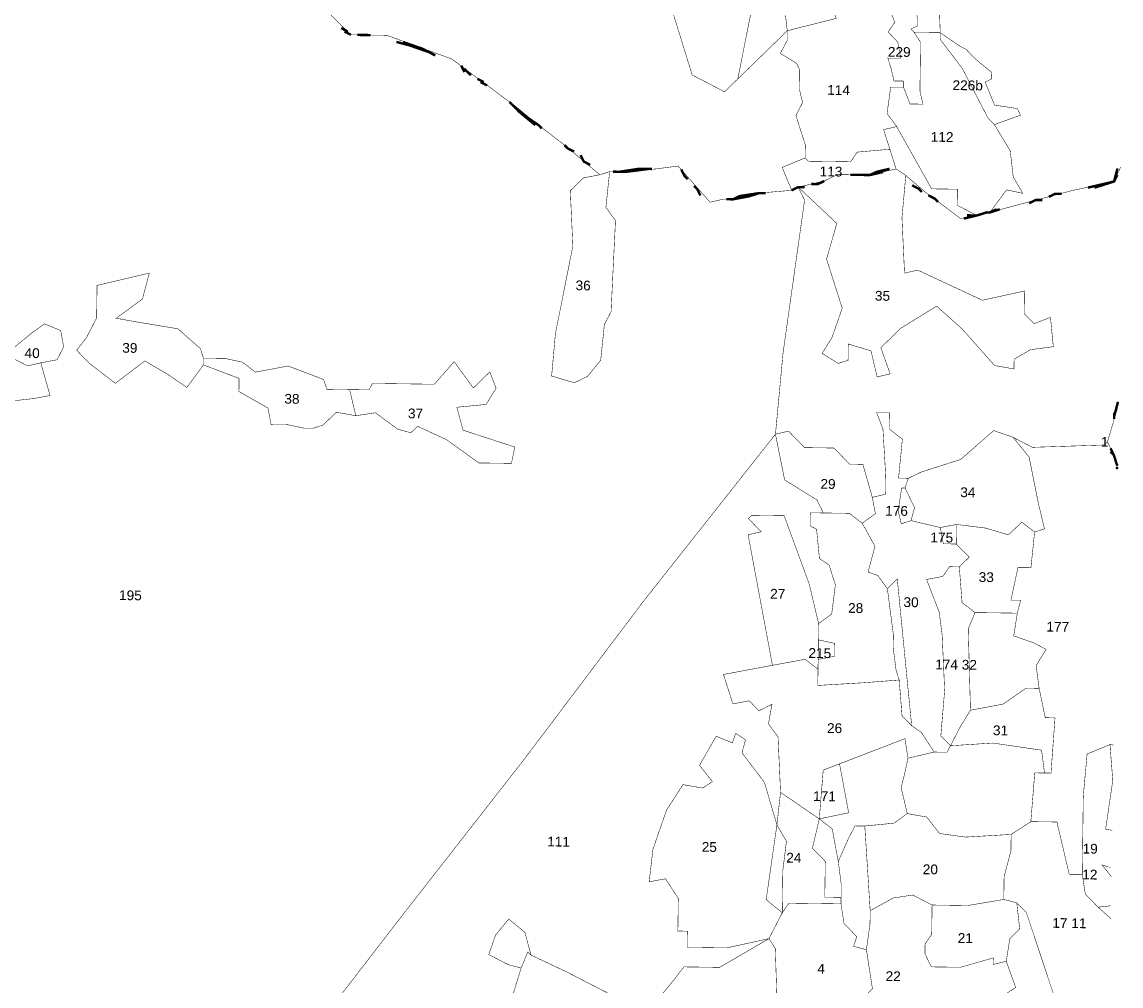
# Model space of a CAD drawing. Header units: metres. Extents: x 259177 to 277314, y 2171367 to 2185445.
# Drawn here: x 275860 to 277199, y 2175476 to 2176650 of the extents above; entities that cross this region are included whole.
import ezdxf

# ---------------------------------------------------------------- set-up
doc = ezdxf.new("R2010")
doc.units = ezdxf.units.M
doc.header["$MEASUREMENT"] = 0
for name, color, linetype in [('SURVEY NO.', 7, 'Continuous'), ('SURVEY PLOT BOUNDARY', 35, 'Continuous'), ('VILLAGE BOUNDARY', 212, 'Continuous')]:
    doc.layers.add(name, color=color, linetype=linetype)
doc.styles.add('PDF Arial', font='arial.ttf')

# ---------------------------------------------------------------- blocks, each defined once
blk = doc.blocks.new('FEWEWFEWQT')
at = {"layer": 'SURVEY PLOT BOUNDARY', "lineweight": 18, "const_width": 0.001}
for points in [[(282154.0558, 2174208.5563), (282153.9958, 2174208.7297), (282153.9758, 2174208.7497), (282153.9491, 2174208.7563), (282153.9491, 2174208.803), (282153.9624, 2174208.8564), (282153.9624, 2174208.8897), (282154.0024, 2174208.9164), (282154.0558, 2174208.9164), (282154.0824, 2174208.8097), (282154.1091, 2174208.8097), (282154.1158, 2174208.7697), (282154.1424, 2174208.743), (282154.1691, 2174208.7197), (282154.1424, 2174208.743), (282154.1691, 2174208.7463), (282154.1424, 2174208.743), (282154.1158, 2174208.7697), (282154.1091, 2174208.8097), (282154.1091, 2174208.9697), (282154.1158, 2174209.0564), (282154.1624, 2174209.0764), (282154.1691, 2174209.003), (282154.1557, 2174208.903), (282154.1691, 2174208.9008), (282154.1557, 2174208.903), (282154.1691, 2174209.003), (282154.1624, 2174209.0764), (282154.1691, 2174209.0755), (282154.1624, 2174209.0764), (282154.1158, 2174209.0564), (282154.1091, 2174208.9697), (282154.1091, 2174208.8097), (282154.0824, 2174208.8097), (282154.0558, 2174208.9164), (282154.0024, 2174208.9164), (282154.0091, 2174209.0164), (282154.0424, 2174209.0164), (282154.0491, 2174209.1297), (282154.0291, 2174209.1297), (282154.0158, 2174209.1897), (282154.0091, 2174209.2364), (282154.0291, 2174209.2697), (282154.0024, 2174209.2831), (282153.9624, 2174209.2964), (282153.9691, 2174209.3431), (282153.9758, 2174209.3697), (282153.9558, 2174209.3697), (282153.9691, 2174209.4364), (282153.9958, 2174209.4364), (282154.0024, 2174209.5097), (282154.0224, 2174209.5164), (282154.0091, 2174209.5697), (282153.9891, 2174209.6631), (282153.9558, 2174209.7031), (282153.9958, 2174209.6831), (282154.1424, 2174209.6898), (282154.1491, 2174209.6964), (282154.1624, 2174209.6698), (282154.1691, 2174209.6461), (282154.1624, 2174209.6698), (282154.1491, 2174209.6964), (282154.1691, 2174209.7664), (282154.1491, 2174209.6964), (282154.1424, 2174209.6898), (282153.9958, 2174209.6831), (282153.9558, 2174209.7031), (282153.9158, 2174209.7164), (282153.8491, 2174209.6564), (282153.7691, 2174209.6297), (282153.7424, 2174209.6164), (282153.7224, 2174209.6164), (282153.7291, 2174209.6964), (282153.7024, 2174209.7164), (282153.7024, 2174209.7498), (282153.6758, 2174209.7498), (282153.6891, 2174209.7164), (282153.6958, 2174209.6231), (282153.6958, 2174209.5831), (282153.6691, 2174209.5764), (282153.6491, 2174209.6431), (282153.6225, 2174209.6431), (282153.5891, 2174209.6764), (282153.5291, 2174209.6764), (282153.4958, 2174209.7098), (282153.4691, 2174209.7031), (282153.4825, 2174209.8698), (282153.5225, 2174210.1831), (282153.5091, 2174210.2098), (282153.5891, 2174210.1365), (282153.5691, 2174210.0631), (282153.6025, 2174209.9631), (282153.5825, 2174209.9031), (282153.5625, 2174209.8698), (282153.5958, 2174209.8498), (282153.6158, 2174209.8564), (282153.6158, 2174209.8898), (282153.6625, 2174209.8764), (282153.6758, 2174209.8231), (282153.7024, 2174209.8298), (282153.6825, 2174209.8831), (282153.7224, 2174209.9231), (282153.7958, 2174209.9698), (282153.8491, 2174209.9231), (282153.9158, 2174209.8498), (282153.9558, 2174209.8431), (282153.9558, 2174209.8631), (282153.9891, 2174209.8831), (282154.0358, 2174209.8898), (282154.0291, 2174209.9498), (282153.9958, 2174209.9364), (282153.9758, 2174209.9564), (282153.9758, 2174210.0031), (282153.8891, 2174209.9831), (282153.7558, 2174210.0431), (282153.7291, 2174210.0364), (282153.7224, 2174210.1498), (282153.7291, 2174210.2365), (282153.7691, 2174210.2031), (282153.8424, 2174210.1498), (282153.8758, 2174210.1565), (282153.8958, 2174210.1631), (282153.9024, 2174210.1631), (282153.9491, 2174210.1765), (282154.0691, 2174210.2098), (282154.1557, 2174210.2298), (282154.1691, 2174210.2598), (282154.1557, 2174210.2298), (282154.0691, 2174210.2098), (282153.9491, 2174210.1765), (282153.9024, 2174210.1631), (282153.9358, 2174210.2098), (282153.9691, 2174210.2031), (282153.9491, 2174210.2365), (282153.9424, 2174210.2898), (282153.9091, 2174210.3431), (282153.9624, 2174210.3631), (282153.9558, 2174210.3765), (282153.9091, 2174210.3831), (282153.8891, 2174210.4298), (282153.9024, 2174210.4365), (282153.9024, 2174210.4498), (282153.8691, 2174210.4765), (282153.8491, 2174210.4965), (282153.8358, 2174210.5032), (282153.7958, 2174210.5298), (282153.7891, 2174210.6698)], [(282153.2092, 2174210.6832), (282153.2891, 2174210.4365), (282153.3558, 2174210.4031), (282153.3825, 2174210.4298), (282153.4825, 2174210.5298), (282153.4825, 2174210.5098), (282153.4691, 2174210.4832), (282153.5025, 2174210.4632), (282153.5091, 2174210.4498), (282153.5091, 2174210.4098), (282153.5158, 2174210.3831), (282153.5025, 2174210.3565), (282153.5225, 2174210.2965), (282153.5225, 2174210.2698), (282153.4758, 2174210.2498), (282153.4958, 2174210.2031), (282153.4291, 2174210.1965), (282153.3758, 2174210.1831), (282153.3558, 2174210.1831), (282153.3291, 2174210.1765), (282153.2625, 2174210.2498), (282153.2158, 2174210.2431), (282153.1225, 2174210.2365), (282153.1025, 2174210.2298), (282153.0292, 2174210.2898), (282152.9758, 2174210.3298), (282152.9158, 2174210.3765), (282152.7959, 2174210.4632), (282152.6625, 2174210.5098), (282152.6359, 2174210.5098), (282152.5892, 2174210.5098), (282152.4359, 2174210.6565)], [(282153.4758, 2174210.5832), (282153.4825, 2174210.5298), (282153.3825, 2174210.4298), (282153.4158, 2174210.6098)], [(282152.4359, 2174210.6565), (282152.5892, 2174210.5098), (282152.6359, 2174210.5098), (282152.6625, 2174210.5098), (282152.7959, 2174210.4632), (282152.9158, 2174210.3765), (282152.9758, 2174210.3298), (282153.0292, 2174210.2898), (282153.1025, 2174210.2298), (282153.0692, 2174210.2231), (282153.0425, 2174210.1965), (282153.0492, 2174210.0831), (282153.0158, 2174209.9031), (282153.0092, 2174209.8164), (282153.0558, 2174209.8031), (282153.0825, 2174209.8164), (282153.1092, 2174209.8498), (282153.1158, 2174209.9231), (282153.1292, 2174209.9498), (282153.1358, 2174210.1365), (282153.1158, 2174210.1631), (282153.1225, 2174210.2365), (282153.2158, 2174210.2431), (282153.2625, 2174210.2498), (282153.3291, 2174210.1765), (282153.3558, 2174210.1831), (282153.3758, 2174210.1831), (282153.4291, 2174210.1965), (282153.4958, 2174210.2031), (282153.5091, 2174210.2098), (282153.5225, 2174210.1831), (282153.4825, 2174209.8698), (282153.4691, 2174209.7031), (282153.2025, 2174209.3564), (282152.9625, 2174209.0297), (282152.7092, 2174208.6963), (282152.4492, 2174208.3496)], [(282151.8959, 2174209.7498), (282151.9492, 2174209.7564), (282151.9826, 2174209.7631), (282151.9626, 2174209.8298), (282151.9959, 2174209.8364), (282152.0092, 2174209.8631), (282152.0026, 2174209.8964), (282151.9692, 2174209.9098), (282151.9426, 2174209.8898), (282151.9026, 2174209.8564)], [(282153.7891, 2174210.6698), (282153.7958, 2174210.5298), (282153.7424, 2174210.5298), (282153.7358, 2174210.5365), (282153.7491, 2174210.5432), (282153.7491, 2174210.5565)], [(282153.6891, 2174210.5832), (282153.7024, 2174210.5498), (282153.6891, 2174210.5298), (282153.7091, 2174210.5098), (282153.7158, 2174210.4765), (282153.6891, 2174210.4765), (282153.6958, 2174210.4565), (282153.7024, 2174210.4298), (282153.7224, 2174210.4298), (282153.7224, 2174210.4165), (282153.6958, 2174210.4165), (282153.6891, 2174210.3631), (282153.7091, 2174210.3365), (282153.6825, 2174210.3298), (282153.6958, 2174210.2898), (282153.6291, 2174210.2831), (282153.6158, 2174210.2631), (282153.5825, 2174210.2631), (282153.5291, 2174210.2631), (282153.5225, 2174210.2698), (282153.5225, 2174210.2965), (282153.5025, 2174210.3565), (282153.5158, 2174210.3831), (282153.5091, 2174210.4098), (282153.5091, 2174210.4498), (282153.5025, 2174210.4632), (282153.4691, 2174210.4832), (282153.4825, 2174210.5098), (282153.4825, 2174210.5298), (282153.5825, 2174210.5565)], [(282153.1892, 2174208.5297), (282153.0558, 2174208.5963), (282152.9825, 2174208.6297), (282152.9692, 2174208.6763), (282152.9358, 2174208.703), (282152.9092, 2174208.6697), (282152.8958, 2174208.6297), (282152.9358, 2174208.6097), (282152.9625, 2174208.603), (282152.9158, 2174208.443)], [(282152.4492, 2174208.3496), (282152.7092, 2174208.6963), (282152.9625, 2174209.0297), (282153.2025, 2174209.3564), (282153.4691, 2174209.7031), (282153.4891, 2174209.6097), (282153.5558, 2174209.5697), (282153.5691, 2174209.5431), (282153.5425, 2174209.5431), (282153.5425, 2174209.5164), (282153.5558, 2174209.5097), (282153.5625, 2174209.4497), (282153.5825, 2174209.4364), (282153.5958, 2174209.3964), (282153.5891, 2174209.3364), (282153.5625, 2174209.3164), (282153.5491, 2174209.3697), (282153.5425, 2174209.3964), (282153.4891, 2174209.5364), (282153.4225, 2174209.5364), (282153.4158, 2174209.5297), (282153.4425, 2174209.5031), (282153.4158, 2174209.4964), (282153.4691, 2174209.2297), (282153.3691, 2174209.2097), (282153.3891, 2174209.1497), (282153.4225, 2174209.1564), (282153.4425, 2174209.1364), (282153.4691, 2174209.1497), (282153.4625, 2174209.1097), (282153.4825, 2174209.083), (282153.4891, 2174208.9697), (282153.4825, 2174208.903), (282153.4558, 2174208.9897), (282153.4091, 2174209.0497), (282153.4158, 2174209.0764), (282153.3958, 2174209.0897), (282153.3891, 2174209.0697), (282153.3558, 2174209.083), (282153.3225, 2174209.023), (282153.3491, 2174208.9897), (282153.3291, 2174208.9764), (282153.2891, 2174208.983), (282153.2558, 2174208.9297), (282153.2292, 2174208.8497), (282153.2225, 2174208.783), (282153.2558, 2174208.7897), (282153.2825, 2174208.7497), (282153.2825, 2174208.683), (282153.3025, 2174208.683), (282153.3025, 2174208.6497), (282153.3825, 2174208.6497), (282153.4691, 2174208.6697), (282153.3691, 2174208.6097), (282153.2958, 2174208.6097), (282153.2758, 2174208.583), (282153.2492, 2174208.5497)], [(282153.6825, 2174208.5697), (282153.6691, 2174208.6497), (282153.6758, 2174208.703), (282153.6758, 2174208.7297), (282153.7224, 2174208.7563), (282153.7624, 2174208.763), (282153.8024, 2174208.743), (282153.8024, 2174208.683), (282153.7891, 2174208.663), (282153.7891, 2174208.643), (282153.8024, 2174208.6163), (282153.8624, 2174208.6163), (282153.9291, 2174208.6363), (282153.9291, 2174208.623), (282153.9558, 2174208.6297), (282153.9758, 2174208.5763)], [(282152.9158, 2174208.443), (282152.9625, 2174208.603), (282152.9758, 2174208.6363), (282152.9825, 2174208.6297), (282153.0558, 2174208.5963), (282153.1892, 2174208.5297)]]:
    blk.add_lwpolyline(points, dxfattribs=at)
for points in [[(282153.1558, 2174210.9765), (282153.2292, 2174211.0099), (282153.2891, 2174211.0499), (282153.3558, 2174210.9365), (282153.3891, 2174210.9365), (282153.4358, 2174210.7765), (282153.4158, 2174210.6098), (282153.3825, 2174210.4298), (282153.3558, 2174210.4031), (282153.2891, 2174210.4365), (282153.2092, 2174210.6832), (282153.1558, 2174210.8699), (282153.1692, 2174210.9165)], [(282153.5825, 2174210.5565), (282153.4825, 2174210.5298), (282153.4758, 2174210.5832), (282153.4558, 2174210.6298), (282153.4491, 2174210.6565), (282153.4691, 2174210.7232), (282153.4825, 2174210.7565), (282153.4625, 2174210.7832), (282153.4625, 2174210.7898), (282153.4825, 2174210.7765), (282153.4891, 2174210.8032), (282153.5158, 2174210.8032), (282153.5291, 2174210.7365), (282153.5358, 2174210.6765), (282153.5425, 2174210.6498), (282153.5558, 2174210.6365), (282153.5758, 2174210.6232), (282153.5891, 2174210.6032), (282153.5691, 2174210.5898)], [(282153.7224, 2174210.4165), (282153.7224, 2174210.4298), (282153.7024, 2174210.4298), (282153.6958, 2174210.4565), (282153.6891, 2174210.4765), (282153.7158, 2174210.4765), (282153.7091, 2174210.5098), (282153.6891, 2174210.5298), (282153.7024, 2174210.5498), (282153.6891, 2174210.5832), (282153.7091, 2174210.6032), (282153.7424, 2174210.5898), (282153.7491, 2174210.5565), (282153.7491, 2174210.5432), (282153.7358, 2174210.5365), (282153.7424, 2174210.5298), (282153.7558, 2174210.5098), (282153.7558, 2174210.4365), (282153.7558, 2174210.4098), (282153.7624, 2174210.3831), (282153.7358, 2174210.3831)], [(282153.8424, 2174210.4565), (282153.8958, 2174210.3565), (282153.9091, 2174210.3431), (282153.9424, 2174210.2898), (282153.9491, 2174210.2365), (282153.9691, 2174210.2031), (282153.9358, 2174210.2098), (282153.9024, 2174210.1631), (282153.8958, 2174210.1631), (282153.8758, 2174210.1565), (282153.8358, 2174210.1765), (282153.8358, 2174210.2098), (282153.7824, 2174210.2098), (282153.7091, 2174210.3365), (282153.6891, 2174210.3631), (282153.6958, 2174210.4165), (282153.7224, 2174210.4165), (282153.7358, 2174210.3831), (282153.7624, 2174210.3831), (282153.7558, 2174210.4098), (282153.7558, 2174210.4365), (282153.7558, 2174210.5098), (282153.7424, 2174210.5298), (282153.7958, 2174210.5298), (282153.7958, 2174210.5165)], [(282153.9624, 2174210.3631), (282153.9091, 2174210.3431), (282153.8958, 2174210.3565), (282153.8424, 2174210.4565), (282153.7958, 2174210.5165), (282153.7958, 2174210.5298), (282153.8158, 2174210.5165), (282153.8358, 2174210.5032), (282153.8491, 2174210.4965), (282153.8691, 2174210.4765), (282153.9024, 2174210.4498), (282153.9024, 2174210.4365), (282153.8891, 2174210.4298), (282153.9091, 2174210.3831), (282153.9558, 2174210.3765)], [(282153.8758, 2174210.1565), (282153.8424, 2174210.1498), (282153.7691, 2174210.2031), (282153.7291, 2174210.2365), (282153.7091, 2174210.2498), (282153.7024, 2174210.2698), (282153.6958, 2174210.2898), (282153.6825, 2174210.3298), (282153.7091, 2174210.3365), (282153.7824, 2174210.2098), (282153.8358, 2174210.2098), (282153.8358, 2174210.1765)], [(282153.7024, 2174210.2698), (282153.7091, 2174210.2498), (282153.6558, 2174210.2365), (282153.5891, 2174210.2365), (282153.5625, 2174210.2231), (282153.5091, 2174210.2098), (282153.4958, 2174210.2031), (282153.4758, 2174210.2498), (282153.5225, 2174210.2698), (282153.5291, 2174210.2631), (282153.5825, 2174210.2631), (282153.6158, 2174210.2631), (282153.6291, 2174210.2831), (282153.6958, 2174210.2898)], [(282153.7224, 2174210.1498), (282153.7291, 2174210.0364), (282153.7558, 2174210.0431), (282153.8891, 2174209.9831), (282153.9758, 2174210.0031), (282153.9758, 2174209.9564), (282153.9958, 2174209.9364), (282154.0291, 2174209.9498), (282154.0358, 2174209.8898), (282153.9891, 2174209.8831), (282153.9558, 2174209.8631), (282153.9558, 2174209.8431), (282153.9158, 2174209.8498), (282153.8491, 2174209.9231), (282153.7958, 2174209.9698), (282153.7224, 2174209.9231), (282153.6825, 2174209.8831), (282153.7024, 2174209.8298), (282153.6758, 2174209.8231), (282153.6625, 2174209.8764), (282153.6158, 2174209.8898), (282153.6158, 2174209.8564), (282153.5958, 2174209.8498), (282153.5625, 2174209.8698), (282153.5825, 2174209.9031), (282153.6025, 2174209.9631), (282153.5691, 2174210.0631), (282153.5891, 2174210.1365), (282153.5091, 2174210.2098), (282153.5625, 2174210.2231), (282153.5891, 2174210.2365), (282153.6558, 2174210.2365), (282153.7091, 2174210.2498), (282153.7291, 2174210.2365)], [(282153.1025, 2174210.2298), (282153.1225, 2174210.2365), (282153.1158, 2174210.1631), (282153.1358, 2174210.1365), (282153.1292, 2174209.9498), (282153.1158, 2174209.9231), (282153.1092, 2174209.8498), (282153.0825, 2174209.8164), (282153.0558, 2174209.8031), (282153.0092, 2174209.8164), (282153.0158, 2174209.9031), (282153.0492, 2174210.0831), (282153.0425, 2174210.1965), (282153.0692, 2174210.2231)], [(282152.0759, 2174209.9231), (282152.0559, 2174209.8831), (282152.0359, 2174209.8564), (282152.0626, 2174209.8298), (282152.1159, 2174209.7898), (282152.1759, 2174209.8364), (282152.2226, 2174209.8098), (282152.2626, 2174209.7831), (282152.2959, 2174209.8298), (282152.3692, 2174209.8031), (282152.3692, 2174209.7764), (282152.4292, 2174209.7431), (282152.4359, 2174209.7098), (282152.4692, 2174209.7098), (282152.5025, 2174209.7031), (282152.5225, 2174209.7031), (282152.5425, 2174209.7098), (282152.5692, 2174209.7364), (282152.6092, 2174209.7298), (282152.6492, 2174209.7364), (282152.6959, 2174209.7031), (282152.7225, 2174209.6964), (282152.7359, 2174209.7098), (282152.7959, 2174209.6831), (282152.8625, 2174209.6364), (282152.9292, 2174209.6364), (282152.9358, 2174209.6698), (282152.8292, 2174209.7031), (282152.8158, 2174209.7498), (282152.8758, 2174209.7564), (282152.8958, 2174209.7898), (282152.8825, 2174209.8231), (282152.8492, 2174209.7898), (282152.8092, 2174209.8431), (282152.7692, 2174209.7964), (282152.6425, 2174209.7964), (282152.6359, 2174209.7831), (282152.5959, 2174209.7831), (282152.5492, 2174209.7831), (282152.5425, 2174209.8031), (282152.4692, 2174209.8298), (282152.4025, 2174209.8164), (282152.3759, 2174209.8364), (282152.3426, 2174209.8431), (282152.2959, 2174209.8431), (282152.2892, 2174209.8631), (282152.2426, 2174209.9031), (282152.1559, 2174209.9164), (282152.1159, 2174209.9231), (282152.1692, 2174209.9631), (282152.1826, 2174210.0164), (282152.0759, 2174209.9898)], [(282152.2959, 2174209.8431), (282152.2959, 2174209.8298), (282152.2626, 2174209.7831), (282152.2226, 2174209.8098), (282152.1759, 2174209.8364), (282152.1159, 2174209.7898), (282152.0626, 2174209.8298), (282152.0359, 2174209.8564), (282152.0559, 2174209.8831), (282152.0759, 2174209.9231), (282152.0759, 2174209.9898), (282152.1826, 2174210.0164), (282152.1692, 2174209.9631), (282152.1159, 2174209.9231), (282152.1559, 2174209.9164), (282152.2426, 2174209.9031), (282152.2892, 2174209.8631)], [(282151.9626, 2174209.8298), (282151.9359, 2174209.8231), (282151.8959, 2174209.8431), (282151.8626, 2174209.8298), (282151.8293, 2174209.8231), (282151.8293, 2174209.8564), (282151.9026, 2174209.8564), (282151.9426, 2174209.8898), (282151.9692, 2174209.9098), (282152.0026, 2174209.8964), (282152.0092, 2174209.8631), (282151.9959, 2174209.8364)], [(282151.8026, 2174209.7431), (282151.8626, 2174209.7631), (282151.8626, 2174209.8298), (282151.8959, 2174209.8431), (282151.9359, 2174209.8231), (282151.9626, 2174209.8298), (282151.9826, 2174209.7631), (282151.9492, 2174209.7564), (282151.8959, 2174209.7498), (282151.8693, 2174209.7231), (282151.8359, 2174209.7164)], [(282152.2959, 2174209.8298), (282152.2959, 2174209.8431), (282152.3426, 2174209.8431), (282152.3759, 2174209.8364), (282152.4025, 2174209.8164), (282152.4692, 2174209.8298), (282152.5425, 2174209.8031), (282152.5492, 2174209.7831), (282152.5959, 2174209.7831), (282152.6092, 2174209.7298), (282152.5692, 2174209.7364), (282152.5425, 2174209.7098), (282152.5225, 2174209.7031), (282152.5025, 2174209.7031), (282152.4692, 2174209.7098), (282152.4359, 2174209.7098), (282152.4292, 2174209.7431), (282152.3692, 2174209.7764), (282152.3692, 2174209.8031)], [(282152.6092, 2174209.7298), (282152.5959, 2174209.7831), (282152.6359, 2174209.7831), (282152.6425, 2174209.7964), (282152.7692, 2174209.7964), (282152.8092, 2174209.8431), (282152.8492, 2174209.7898), (282152.8825, 2174209.8231), (282152.8958, 2174209.7898), (282152.8758, 2174209.7564), (282152.8158, 2174209.7498), (282152.8292, 2174209.7031), (282152.9358, 2174209.6698), (282152.9292, 2174209.6364), (282152.8625, 2174209.6364), (282152.7959, 2174209.6831), (282152.7359, 2174209.7098), (282152.7225, 2174209.6964), (282152.6959, 2174209.7031), (282152.6492, 2174209.7364)], [(282153.7224, 2174209.5497), (282153.7291, 2174209.5231), (282153.7491, 2174209.5297), (282153.8091, 2174209.5164), (282153.8158, 2174209.4831), (282153.8424, 2174209.4831), (282153.8691, 2174209.4564), (282153.8491, 2174209.4364), (282153.8291, 2174209.4364), (282153.8158, 2174209.4164), (282153.7824, 2174209.4097), (282153.8091, 2174209.3431), (282153.8158, 2174209.2964), (282153.8224, 2174209.183), (282153.8158, 2174209.0897), (282153.8358, 2174209.0697), (282153.8291, 2174209.0564), (282153.8024, 2174209.0564), (282153.7758, 2174209.0964), (282153.7558, 2174209.1097), (282153.7224, 2174209.4097), (282153.7024, 2174209.3897), (282153.6825, 2174209.4164), (282153.6625, 2174209.4231), (282153.6758, 2174209.4764), (282153.6491, 2174209.5231), (282153.6758, 2174209.5431), (282153.6691, 2174209.5764), (282153.6958, 2174209.5831), (282153.6958, 2174209.6231), (282153.6891, 2174209.7164), (282153.6758, 2174209.7498), (282153.7024, 2174209.7498), (282153.7024, 2174209.7164), (282153.7291, 2174209.6964), (282153.7224, 2174209.6164), (282153.7424, 2174209.6164), (282153.7358, 2174209.5964), (282153.7291, 2174209.5964)], [(282153.4958, 2174209.7098), (282153.5291, 2174209.6764), (282153.5891, 2174209.6764), (282153.6225, 2174209.6431), (282153.6491, 2174209.6431), (282153.6691, 2174209.5764), (282153.6758, 2174209.5431), (282153.6491, 2174209.5231), (282153.6225, 2174209.5431), (282153.5691, 2174209.5431), (282153.5558, 2174209.5697), (282153.4891, 2174209.6097), (282153.4691, 2174209.7031)], [(282154.0091, 2174209.5697), (282154.0224, 2174209.5164), (282154.0024, 2174209.5097), (282153.9758, 2174209.5297), (282153.9491, 2174209.5031), (282153.9024, 2174209.5164), (282153.8424, 2174209.5231), (282153.8091, 2174209.5164), (282153.7491, 2174209.5297), (282153.7558, 2174209.5564), (282153.7358, 2174209.5964), (282153.7424, 2174209.6164), (282153.7691, 2174209.6297), (282153.8491, 2174209.6564), (282153.9158, 2174209.7164), (282153.9558, 2174209.7031), (282153.9891, 2174209.6631)], [(282153.7491, 2174209.5297), (282153.7291, 2174209.5231), (282153.7224, 2174209.5497), (282153.7291, 2174209.5964), (282153.7358, 2174209.5964), (282153.7558, 2174209.5564)], [(282153.5625, 2174209.243), (282153.5958, 2174209.2497), (282153.5958, 2174209.2764), (282153.5625, 2174209.2831), (282153.5625, 2174209.3164), (282153.5891, 2174209.3364), (282153.5958, 2174209.3964), (282153.5825, 2174209.4364), (282153.5625, 2174209.4497), (282153.5558, 2174209.5097), (282153.5425, 2174209.5164), (282153.5425, 2174209.5431), (282153.5691, 2174209.5431), (282153.6225, 2174209.5431), (282153.6491, 2174209.5231), (282153.6758, 2174209.4764), (282153.6625, 2174209.4231), (282153.6825, 2174209.4164), (282153.7024, 2174209.3897), (282153.7158, 2174209.2964), (282153.7158, 2174209.2697), (282153.7224, 2174209.223), (282153.7291, 2174209.203), (282153.6558, 2174209.1964), (282153.5625, 2174209.1897), (282153.5625, 2174209.223)], [(282153.5625, 2174209.3164), (282153.5625, 2174209.2831), (282153.5625, 2174209.243), (282153.5625, 2174209.223), (282153.5358, 2174209.243), (282153.4691, 2174209.2297), (282153.4158, 2174209.4964), (282153.4425, 2174209.5031), (282153.4158, 2174209.5297), (282153.4225, 2174209.5364), (282153.4891, 2174209.5364), (282153.5425, 2174209.3964), (282153.5491, 2174209.3697)], [(282153.8424, 2174209.4831), (282153.8158, 2174209.4831), (282153.8091, 2174209.5164), (282153.8424, 2174209.5231)], [(282153.8424, 2174209.4831), (282153.8424, 2174209.5231), (282153.9024, 2174209.5164), (282153.9491, 2174209.5031), (282153.9758, 2174209.5297), (282154.0024, 2174209.5097), (282153.9958, 2174209.4364), (282153.9691, 2174209.4364), (282153.9558, 2174209.3697), (282153.9758, 2174209.3697), (282153.9691, 2174209.3431), (282153.8824, 2174209.3431), (282153.8558, 2174209.3631), (282153.8491, 2174209.4364), (282153.8691, 2174209.4564)], [(282153.8758, 2174209.143), (282153.8558, 2174209.1097), (282153.8358, 2174209.0697), (282153.8158, 2174209.0897), (282153.8224, 2174209.183), (282153.8158, 2174209.2964), (282153.8091, 2174209.3431), (282153.7824, 2174209.4097), (282153.8158, 2174209.4164), (282153.8291, 2174209.4364), (282153.8491, 2174209.4364), (282153.8558, 2174209.3631), (282153.8824, 2174209.3431), (282153.8691, 2174209.3097)], [(282153.7558, 2174209.1097), (282153.7358, 2174209.1297), (282153.7291, 2174209.203), (282153.7224, 2174209.223), (282153.7158, 2174209.2697), (282153.7158, 2174209.2964), (282153.7024, 2174209.3897), (282153.7224, 2174209.4097)], [(282153.8824, 2174209.3431), (282153.9691, 2174209.3431), (282153.9624, 2174209.2964), (282154.0024, 2174209.2831), (282154.0291, 2174209.2697), (282154.0091, 2174209.2364), (282154.0158, 2174209.1897), (282153.9891, 2174209.1897), (282153.9424, 2174209.1564), (282153.8758, 2174209.143), (282153.8691, 2174209.3097)], [(282153.5625, 2174209.243), (282153.5625, 2174209.2831), (282153.5958, 2174209.2764), (282153.5958, 2174209.2497)], [(282153.5625, 2174209.223), (282153.5625, 2174209.1897), (282153.6558, 2174209.1964), (282153.7291, 2174209.203), (282153.7358, 2174209.1297), (282153.7558, 2174209.1097), (282153.7758, 2174209.0964), (282153.8024, 2174209.0564), (282153.7491, 2174209.043), (282153.7424, 2174209.083), (282153.6091, 2174209.0297), (282153.5758, 2174209.0164), (282153.5691, 2174208.9164), (282153.4891, 2174208.9697), (282153.4825, 2174209.083), (282153.4625, 2174209.1097), (282153.4691, 2174209.1497), (282153.4425, 2174209.1364), (282153.4225, 2174209.1564), (282153.3891, 2174209.1497), (282153.3691, 2174209.2097), (282153.4691, 2174209.2297), (282153.5358, 2174209.243)], [(282153.8358, 2174209.0697), (282153.8558, 2174209.1097), (282153.8758, 2174209.143), (282153.9424, 2174209.1564), (282153.9891, 2174209.1897), (282154.0158, 2174209.1897), (282154.0291, 2174209.1297), (282154.0491, 2174209.1297), (282154.0424, 2174209.0164), (282154.0291, 2174209.0164), (282154.0224, 2174209.063), (282153.9224, 2174209.0764)], [(282153.4158, 2174209.0764), (282153.4091, 2174209.0497), (282153.4558, 2174208.9897), (282153.4825, 2174208.903), (282153.4625, 2174208.7497), (282153.4958, 2174208.723), (282153.4691, 2174208.6697), (282153.3825, 2174208.6497), (282153.3025, 2174208.6497), (282153.3025, 2174208.683), (282153.2825, 2174208.683), (282153.2825, 2174208.7497), (282153.2558, 2174208.7897), (282153.2225, 2174208.783), (282153.2292, 2174208.8497), (282153.2558, 2174208.9297), (282153.2891, 2174208.983), (282153.3291, 2174208.9764), (282153.3491, 2174208.9897), (282153.3225, 2174209.023), (282153.3558, 2174209.083), (282153.3891, 2174209.0697), (282153.3958, 2174209.0897)], [(282153.5691, 2174208.9164), (282153.6291, 2174208.9297), (282153.6091, 2174209.0297), (282153.7424, 2174209.083), (282153.7491, 2174209.043), (282153.7424, 2174209.0097), (282153.7358, 2174208.983), (282153.7491, 2174208.9297), (282153.7224, 2174208.9097), (282153.6625, 2174208.903), (282153.6425, 2174208.903), (282153.6291, 2174208.8764), (282153.6091, 2174208.8297), (282153.5958, 2174208.8964)], [(282154.0291, 2174209.0164), (282154.0091, 2174209.0164), (282154.0024, 2174208.9164), (282153.9624, 2174208.8897), (282153.8691, 2174208.883), (282153.8158, 2174208.8897), (282153.7891, 2174208.923), (282153.7491, 2174208.9297), (282153.7358, 2174208.983), (282153.7424, 2174209.0097), (282153.7491, 2174209.043), (282153.8024, 2174209.0564), (282153.8291, 2174209.0564), (282153.8358, 2174209.0697), (282153.9224, 2174209.0764), (282154.0224, 2174209.063)], [(282153.5691, 2174208.9164), (282153.5758, 2174209.0164), (282153.6091, 2174209.0297), (282153.6291, 2174208.9297)], [(282153.6158, 2174208.743), (282153.5091, 2174208.743), (282153.4958, 2174208.723), (282153.4958, 2174208.8097), (282153.5025, 2174208.8697), (282153.4825, 2174208.903), (282153.4891, 2174208.9697), (282153.5691, 2174208.9164), (282153.5558, 2174208.8564), (282153.5825, 2174208.8297), (282153.5825, 2174208.7563), (282153.6158, 2174208.7563)], [(282153.6091, 2174208.8297), (282153.6158, 2174208.783), (282153.6158, 2174208.7563), (282153.5825, 2174208.7563), (282153.5825, 2174208.8297), (282153.5558, 2174208.8564), (282153.5691, 2174208.9164), (282153.5958, 2174208.8964)], [(282153.9624, 2174208.8897), (282153.9624, 2174208.8564), (282153.9491, 2174208.803), (282153.9491, 2174208.7563), (282153.8758, 2174208.743), (282153.8024, 2174208.743), (282153.7624, 2174208.763), (282153.7224, 2174208.7563), (282153.6758, 2174208.7297), (282153.6625, 2174208.903), (282153.7224, 2174208.9097), (282153.7491, 2174208.9297), (282153.7891, 2174208.923), (282153.8158, 2174208.8897), (282153.8691, 2174208.883)], [(282153.4958, 2174208.723), (282153.4625, 2174208.7497), (282153.4825, 2174208.903), (282153.5025, 2174208.8697), (282153.4958, 2174208.8097)], [(282153.6758, 2174208.7297), (282153.6758, 2174208.703), (282153.6691, 2174208.6497), (282153.6425, 2174208.6563), (282153.6491, 2174208.6763), (282153.6225, 2174208.703), (282153.6158, 2174208.743), (282153.6158, 2174208.7563), (282153.6158, 2174208.783), (282153.6091, 2174208.8297), (282153.6291, 2174208.8764), (282153.6425, 2174208.903), (282153.6625, 2174208.903)], [(282154.1691, 2174208.8234), (282154.1491, 2174208.8297), (282154.1691, 2174208.8057), (282154.1491, 2174208.8297)], [(282153.8024, 2174208.743), (282153.8758, 2174208.743), (282153.9491, 2174208.7563), (282153.9758, 2174208.7497), (282153.9824, 2174208.6963), (282153.9624, 2174208.6763), (282153.9558, 2174208.6297), (282153.9291, 2174208.623), (282153.9291, 2174208.6363), (282153.8624, 2174208.6163), (282153.8024, 2174208.6163), (282153.7891, 2174208.643), (282153.7891, 2174208.663), (282153.8024, 2174208.683)], [(282153.6158, 2174208.743), (282153.6225, 2174208.703), (282153.6491, 2174208.6763), (282153.6425, 2174208.6563), (282153.6691, 2174208.6497), (282153.6825, 2174208.5697), (282153.6625, 2174208.5497), (282153.6558, 2174208.5297), (282153.5558, 2174208.4963), (282153.4891, 2174208.503), (282153.4825, 2174208.6497), (282153.4691, 2174208.6697), (282153.4958, 2174208.723), (282153.5091, 2174208.743)], [(282153.9558, 2174208.5497), (282153.9558, 2174208.563), (282153.9758, 2174208.5763), (282153.9558, 2174208.6297), (282153.9624, 2174208.6763), (282153.9824, 2174208.6963), (282153.9758, 2174208.7497), (282153.9958, 2174208.7297), (282154.0558, 2174208.5563), (282154.0691, 2174208.4897), (282154.0424, 2174208.4897), (282154.0491, 2174208.3963), (282154.0558, 2174208.303), (282154.0424, 2174208.303), (282154.0358, 2174208.2563), (282154.0024, 2174208.2563), (282154.0024, 2174208.3096), (282153.9558, 2174208.3163), (282153.9691, 2174208.4497), (282153.9758, 2174208.543)], [(282152.9825, 2174208.6297), (282152.9758, 2174208.6363), (282152.9625, 2174208.603), (282152.9358, 2174208.6097), (282152.8958, 2174208.6297), (282152.9092, 2174208.6697), (282152.9358, 2174208.703), (282152.9692, 2174208.6763)], [(282153.4691, 2174208.6697), (282153.4825, 2174208.6497), (282153.4891, 2174208.503), (282153.3225, 2174208.4763), (282153.2691, 2174208.4763), (282153.2425, 2174208.4563), (282153.2292, 2174208.4363), (282153.2092, 2174208.443), (282153.1892, 2174208.5297), (282153.2492, 2174208.5497), (282153.2758, 2174208.583), (282153.2958, 2174208.6097), (282153.3691, 2174208.6097)]]:
    blk.add_lwpolyline(points, close=True, dxfattribs=at)
at = {"layer": 'VILLAGE BOUNDARY', "const_width": 0.005}
for points in [[(282152.5692, 2174210.5232), (282152.5825, 2174210.5165)], [(282152.5892, 2174210.5098), (282152.5759, 2174210.5165)], [(282152.6292, 2174210.5098), (282152.6159, 2174210.5098), (282152.6025, 2174210.5098)], [(282152.6825, 2174210.4965), (282152.7092, 2174210.4898), (282152.7492, 2174210.4765)], [(282152.7625, 2174210.4698), (282152.7359, 2174210.4832), (282152.6959, 2174210.4965)], [(282152.8158, 2174210.4498), (282152.8225, 2174210.4365)], [(282152.8358, 2174210.4298), (282152.8225, 2174210.4432)], [(282152.8492, 2174210.4231), (282152.8625, 2174210.4165)], [(282152.8692, 2174210.4098), (282152.8558, 2174210.4165)], [(282152.9158, 2174210.3765), (282152.9358, 2174210.3565), (282152.9692, 2174210.3298)], [(282152.9825, 2174210.3231), (282152.9758, 2174210.3298), (282152.9558, 2174210.3431), (282152.9225, 2174210.3698)], [(282153.0492, 2174210.2765), (282153.0358, 2174210.2831), (282153.0292, 2174210.2898)], [(282153.0825, 2174210.2498), (282153.0692, 2174210.2565), (282153.0625, 2174210.2698)], [(282153.1292, 2174210.2365), (282153.1558, 2174210.2365), (282153.2025, 2174210.2431)], [(282153.2092, 2174210.2431), (282153.1825, 2174210.2431), (282153.1425, 2174210.2365)], [(282153.2825, 2174210.2231), (282153.2758, 2174210.2298), (282153.2691, 2174210.2431)], [(282153.6158, 2174210.2365), (282153.6425, 2174210.2365), (282153.6558, 2174210.2365), (282153.6825, 2174210.2431)], [(282153.6958, 2174210.2498), (282153.6691, 2174210.2431), (282153.6558, 2174210.2365), (282153.6291, 2174210.2365)], [(282154.1024, 2174210.2165), (282154.1291, 2174210.2231), (282154.1557, 2174210.2298), (282154.1624, 2174210.2431)], [(282154.1624, 2174210.2565), (282154.1557, 2174210.2298), (282154.1158, 2174210.2165)], [(282153.5625, 2174210.2231), (282153.5491, 2174210.2165), (282153.5358, 2174210.2165)], [(282153.7624, 2174210.2031), (282153.7558, 2174210.2098), (282153.7424, 2174210.2165)], [(282153.3091, 2174210.1898), (282153.3025, 2174210.2031), (282153.2958, 2174210.2098)], [(282153.3625, 2174210.1831), (282153.3758, 2174210.1831), (282153.3891, 2174210.1898), (282153.4291, 2174210.1965)], [(282153.4425, 2174210.1965), (282153.4291, 2174210.1965), (282153.4091, 2174210.1898), (282153.3758, 2174210.1831), (282153.3691, 2174210.1831)], [(282153.5225, 2174210.2098), (282153.5091, 2174210.2098), (282153.4958, 2174210.2031)], [(282153.7958, 2174210.1831), (282153.7891, 2174210.1898), (282153.7758, 2174210.1965)], [(282154.0491, 2174210.2031), (282154.0358, 2174210.2031), (282154.0224, 2174210.1965)], [(282154.0091, 2174210.1898), (282153.9958, 2174210.1898), (282153.9824, 2174210.1831)], [(282153.8491, 2174210.1498), (282153.8758, 2174210.1565), (282153.8958, 2174210.1631), (282153.9024, 2174210.1631), (282153.9158, 2174210.1698)], [(282153.9224, 2174210.1698), (282153.9024, 2174210.1631), (282153.8958, 2174210.1631), (282153.8758, 2174210.1565), (282153.8558, 2174210.1565)], [(282154.1624, 2174209.7498), (282154.1691, 2174209.7764)], [(282154.1624, 2174209.7564), (282154.1624, 2174209.7431)], [(282154.1624, 2174209.6698), (282154.1557, 2174209.6831)], [(282154.1557, 2174209.6764), (282154.1624, 2174209.6698), (282154.1691, 2174209.6498)]]:
    blk.add_lwpolyline(points, dxfattribs=at)
at = {"layer": 'VILLAGE BOUNDARY', "lineweight": 50}
for p in [(282154.1691, 2174209.7764), (282154.1691, 2174209.6498), (282154.1691, 2174209.6431)]:
    blk.add_point(p, dxfattribs=at)
at = {"layer": 'SURVEY NO.', "char_height": 0.02, "attachment_point": 7, "style": 'PDF Arial'}
for s, insert in [('229', (282153.6891, 2174210.4791)), ('226b', (282153.8224, 2174210.4125)), ('114', (282153.5658, 2174210.3997)), ('112', (282153.7791, 2174210.3064)), ('113', (282153.5525, 2174210.2324)), ('36', (282153.0558, 2174209.9924)), ('35', (282153.6691, 2174209.9791)), ('40', (282151.9292, 2174209.8391)), ('39', (282152.1292, 2174209.8524)), ('38', (282152.4625, 2174209.7524)), ('37', (282152.7159, 2174209.7257)), ('1', (282154.1358, 2174209.6863)), ('29', (282153.5625, 2174209.5924)), ('34', (282153.8491, 2174209.579)), ('176', (282153.6958, 2174209.5391)), ('175', (282153.7891, 2174209.4857)), ('33', (282153.8891, 2174209.4057)), ('27', (282153.4625, 2174209.3663)), ('195', (282152.1292, 2174209.3457)), ('30', (282153.7358, 2174209.3524)), ('28', (282153.6225, 2174209.339)), ('177', (282154.0291, 2174209.3063)), ('215', (282153.5425, 2174209.2457)), ('174 32', (282153.8024, 2174209.2257)), ('26', (282153.5825, 2174209.0924)), ('31', (282153.9224, 2174209.0923)), ('171', (282153.5558, 2174208.9529)), ('111', (282153.0125, 2174208.8529)), ('19', (282154.1091, 2174208.8523)), ('25', (282153.3291, 2174208.8457)), ('24', (282153.5025, 2174208.8262)), ('20', (282153.7824, 2174208.8057)), ('12', (282154.1091, 2174208.7996)), ('17 11', (282154.0491, 2174208.6996)), ('21', (282153.8558, 2174208.6662)), ('4', (282153.5691, 2174208.5996)), ('22', (282153.7091, 2174208.5862))]:
    blk.add_mtext(s, dxfattribs=dict(at, insert=insert))

msp = doc.modelspace()

# ---------------------------------------------------------------- block references
at = {"xscale": 594.7216958835667, "yscale": 594.7216958835667, "zscale": 594.7216958835667, "rotation": 359.254356221976}
msp.add_blockref('FEWEWFEWQT', (-184338996.6, -1288580324.6), dxfattribs=at)

doc.saveas('drawing.dxf')
